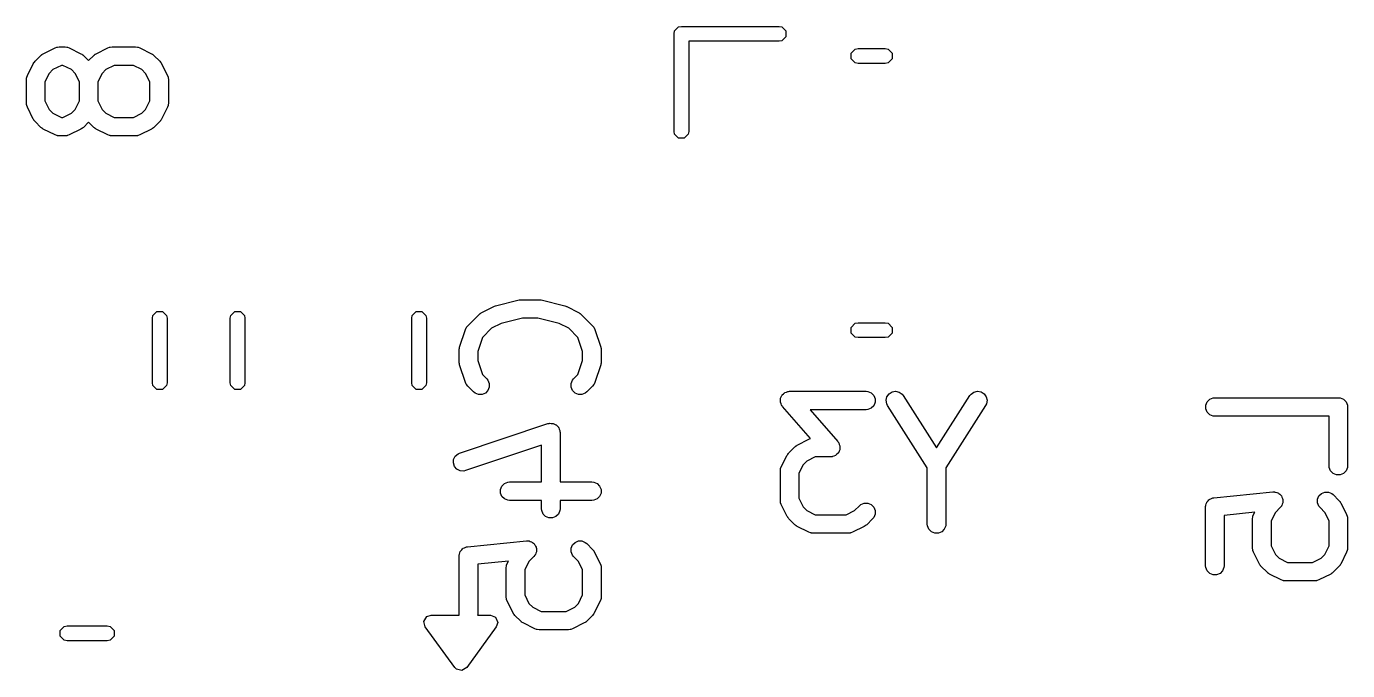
# Model space of a CAD drawing. Header units: inches. Extents: x -2.1 to 1.78, y 0.53 to 2.74.
# Drawn here: x -1.1485 to -0.7272, y 2.3017 to 2.5071 of the extents above; entities that cross this region are included whole.
import ezdxf

# ---------------------------------------------------------------- set-up
doc = ezdxf.new("R2010")
doc.units = ezdxf.units.IN
doc.header["$MEASUREMENT"] = 0
doc.layers.add('BLACK', color=250, linetype='CONTINUOUS')

msp = doc.modelspace()

# ---------------------------------------------------------------- linework, layer by layer
at = {"layer": 'BLACK', "linetype": 'CONTINUOUS'}
for p, q in [((-0.94179, 2.50563), (-0.94051, 2.50691)), ((-0.94051, 2.50691), (-0.93961, 2.50709)), ((-0.93961, 2.50709), (-0.9085, 2.50709)), ((-0.9085, 2.50709), (-0.9076, 2.50691)), ((-0.9076, 2.50691), (-0.90632, 2.50563)), ((-0.94197, 2.50472), (-0.94179, 2.50563)), ((-0.94197, 2.47362), (-0.94197, 2.50472)), ((-0.9085, 2.50236), (-0.93724, 2.50236)), ((-0.93724, 2.50236), (-0.93724, 2.47362)), ((-0.9076, 2.50254), (-0.9085, 2.50236)), ((-0.90632, 2.50382), (-0.9076, 2.50254)), ((-0.90632, 2.50563), (-0.90632, 2.50382)), ((-1.14363, 2.49802), (-1.14358, 2.49808)), ((-1.14358, 2.49808), (-1.14349, 2.49813)), ((-1.14349, 2.49813), (-1.14341, 2.4982)), ((-1.14341, 2.4982), (-1.14334, 2.49823)), ((-1.14334, 2.49823), (-1.14309, 2.49839)), ((-1.14309, 2.49839), (-1.13934, 2.50026)), ((-1.13934, 2.50026), (-1.1388, 2.50047)), ((-1.1388, 2.50047), (-1.13869, 2.50047)), ((-1.13869, 2.50047), (-1.1386, 2.50052)), ((-1.1386, 2.50052), (-1.13802, 2.50057)), ((-1.13802, 2.50057), (-1.13615, 2.50057)), ((-1.13615, 2.50057), (-1.13557, 2.50052)), ((-1.13557, 2.50052), (-1.13547, 2.50047)), ((-1.13547, 2.50047), (-1.13537, 2.50047)), ((-1.13537, 2.50047), (-1.13482, 2.50026)), ((-1.13482, 2.50026), (-1.13108, 2.49839)), ((-1.13108, 2.49839), (-1.13083, 2.49823)), ((-1.13083, 2.49823), (-1.13076, 2.4982)), ((-1.13076, 2.4982), (-1.13067, 2.49813)), ((-1.13067, 2.49813), (-1.13059, 2.49808)), ((-1.13059, 2.49808), (-1.13053, 2.49802)), ((-1.12676, 2.49802), (-1.12671, 2.49808)), ((-1.12671, 2.49808), (-1.12662, 2.49813)), ((-1.12662, 2.49813), (-1.12654, 2.4982)), ((-1.12654, 2.4982), (-1.12647, 2.49823)), ((-1.12647, 2.49823), (-1.12622, 2.49839)), ((-1.12622, 2.49839), (-1.12247, 2.50026)), ((-1.12247, 2.50026), (-1.12193, 2.50047)), ((-1.12193, 2.50047), (-1.12182, 2.50047)), ((-1.12182, 2.50047), (-1.12172, 2.50052)), ((-1.12172, 2.50052), (-1.12115, 2.50057)), ((-1.12115, 2.50057), (-1.11365, 2.50057)), ((-1.11365, 2.50057), (-1.11307, 2.50052)), ((-1.11307, 2.50052), (-1.11297, 2.50047)), ((-1.11297, 2.50047), (-1.11287, 2.50047)), ((-1.11287, 2.50047), (-1.11233, 2.50026)), ((-1.11233, 2.50026), (-1.10858, 2.49839)), ((-1.10858, 2.49839), (-1.10833, 2.49823)), ((-1.10833, 2.49823), (-1.10826, 2.4982)), ((-1.10826, 2.4982), (-1.10818, 2.49813)), ((-1.10818, 2.49813), (-1.10809, 2.49808)), ((-1.10809, 2.49808), (-1.10804, 2.49802)), ((-0.88549, 2.49854), (-0.88421, 2.49982)), ((-0.88549, 2.49673), (-0.88549, 2.49854)), ((-0.88421, 2.49982), (-0.88331, 2.5)), ((-0.88331, 2.5), (-0.87465, 2.5)), ((-0.87465, 2.5), (-0.87374, 2.49982)), ((-0.87374, 2.49982), (-0.87246, 2.49854)), ((-0.87246, 2.49854), (-0.87246, 2.49673)), ((-1.14816, 2.49144), (-1.14629, 2.49519)), ((-1.14629, 2.49519), (-1.14613, 2.49544)), ((-1.14613, 2.49544), (-1.1461, 2.49551)), ((-1.1461, 2.49551), (-1.14603, 2.49559)), ((-1.14603, 2.49559), (-1.14598, 2.49568)), ((-1.14598, 2.49568), (-1.14592, 2.49573)), ((-1.14592, 2.49573), (-1.14573, 2.49596)), ((-1.14573, 2.49596), (-1.14386, 2.49783)), ((-1.14386, 2.49783), (-1.14363, 2.49802)), ((-1.13732, 2.49467), (-1.14002, 2.49332)), ((-1.13684, 2.49467), (-1.13732, 2.49467)), ((-1.13414, 2.49332), (-1.13684, 2.49467)), ((-1.13053, 2.49802), (-1.13031, 2.49783)), ((-1.13031, 2.49783), (-1.12865, 2.49617)), ((-1.12865, 2.49617), (-1.12698, 2.49783)), ((-1.12698, 2.49783), (-1.12676, 2.49802)), ((-1.12045, 2.49467), (-1.12315, 2.49332)), ((-1.11434, 2.49467), (-1.12045, 2.49467)), ((-1.11165, 2.49332), (-1.11434, 2.49467)), ((-1.10804, 2.49802), (-1.10781, 2.49783)), ((-1.10781, 2.49783), (-1.10594, 2.49596)), ((-1.10594, 2.49596), (-1.10575, 2.49573)), ((-1.10575, 2.49573), (-1.10569, 2.49568)), ((-1.10569, 2.49568), (-1.10563, 2.49559)), ((-1.10563, 2.49559), (-1.10557, 2.49551)), ((-1.10557, 2.49551), (-1.10554, 2.49544)), ((-1.10554, 2.49544), (-1.10538, 2.49519)), ((-1.10538, 2.49519), (-1.10351, 2.49144)), ((-0.88421, 2.49546), (-0.88549, 2.49673)), ((-0.88331, 2.49528), (-0.88421, 2.49546)), ((-0.87465, 2.49528), (-0.88331, 2.49528)), ((-0.87374, 2.49546), (-0.87465, 2.49528)), ((-0.87246, 2.49673), (-0.87374, 2.49546)), ((-1.14847, 2.49012), (-1.14841, 2.4907)), ((-1.14847, 2.48262), (-1.14847, 2.49012)), ((-1.14841, 2.4907), (-1.14837, 2.49079)), ((-1.14837, 2.4909), (-1.14816, 2.49144)), ((-1.14837, 2.49079), (-1.14837, 2.4909)), ((-1.14122, 2.49212), (-1.14257, 2.48942)), ((-1.14002, 2.49332), (-1.14122, 2.49212)), ((-1.13295, 2.49212), (-1.13414, 2.49332)), ((-1.1316, 2.48942), (-1.13295, 2.49212)), ((-1.12434, 2.49212), (-1.12569, 2.48942)), ((-1.12315, 2.49332), (-1.12434, 2.49212)), ((-1.11045, 2.49212), (-1.11165, 2.49332)), ((-1.1091, 2.48942), (-1.11045, 2.49212)), ((-1.10351, 2.49144), (-1.1033, 2.4909)), ((-1.1033, 2.4909), (-1.10329, 2.49079)), ((-1.10329, 2.49079), (-1.10325, 2.4907)), ((-1.10325, 2.4907), (-1.1032, 2.49012)), ((-1.1032, 2.49012), (-1.1032, 2.48262)), ((-1.14257, 2.48942), (-1.14257, 2.48332)), ((-1.1316, 2.48332), (-1.1316, 2.48942)), ((-1.12569, 2.48942), (-1.12569, 2.48332)), ((-1.1091, 2.48332), (-1.1091, 2.48942)), ((-1.14841, 2.48204), (-1.14847, 2.48262)), ((-1.14837, 2.48195), (-1.14841, 2.48204)), ((-1.14837, 2.48184), (-1.14837, 2.48195)), ((-1.14816, 2.4813), (-1.14837, 2.48184)), ((-1.14629, 2.47755), (-1.14816, 2.4813)), ((-1.14257, 2.48332), (-1.14122, 2.48062)), ((-1.13295, 2.48062), (-1.1316, 2.48332)), ((-1.12569, 2.48332), (-1.12434, 2.48062)), ((-1.11045, 2.48062), (-1.1091, 2.48332)), ((-1.10351, 2.4813), (-1.10538, 2.47755)), ((-1.1033, 2.48184), (-1.10351, 2.4813)), ((-1.10329, 2.48195), (-1.1033, 2.48184)), ((-1.10325, 2.48204), (-1.10329, 2.48195)), ((-1.1032, 2.48262), (-1.10325, 2.48204)), ((-1.14613, 2.4773), (-1.14629, 2.47755)), ((-1.1461, 2.47723), (-1.14613, 2.4773)), ((-1.14603, 2.47715), (-1.1461, 2.47723)), ((-1.14598, 2.47706), (-1.14603, 2.47715)), ((-1.14592, 2.47701), (-1.14598, 2.47706)), ((-1.14573, 2.47678), (-1.14592, 2.47701)), ((-1.14122, 2.48062), (-1.14002, 2.47942)), ((-1.14002, 2.47942), (-1.13732, 2.47807)), ((-1.13732, 2.47807), (-1.13684, 2.47807)), ((-1.13684, 2.47807), (-1.13414, 2.47942)), ((-1.13414, 2.47942), (-1.13295, 2.48062)), ((-1.12434, 2.48062), (-1.12315, 2.47942)), ((-1.12315, 2.47942), (-1.12045, 2.47807)), ((-1.12045, 2.47807), (-1.11434, 2.47807)), ((-1.11434, 2.47807), (-1.11165, 2.47942)), ((-1.11165, 2.47942), (-1.11045, 2.48062)), ((-1.10575, 2.47701), (-1.10594, 2.47678)), ((-1.10569, 2.47706), (-1.10575, 2.47701)), ((-1.10563, 2.47715), (-1.10569, 2.47706)), ((-1.10557, 2.47723), (-1.10563, 2.47715)), ((-1.10554, 2.4773), (-1.10557, 2.47723)), ((-1.10538, 2.47755), (-1.10554, 2.4773)), ((-1.14386, 2.47491), (-1.14573, 2.47678)), ((-1.14363, 2.47472), (-1.14386, 2.47491)), ((-1.14358, 2.47466), (-1.14363, 2.47472)), ((-1.14349, 2.47461), (-1.14358, 2.47466)), ((-1.14341, 2.47454), (-1.14349, 2.47461)), ((-1.14334, 2.47451), (-1.14341, 2.47454)), ((-1.14309, 2.47436), (-1.14334, 2.47451)), ((-1.13934, 2.47248), (-1.14309, 2.47436)), ((-1.13108, 2.47436), (-1.13482, 2.47248)), ((-1.13083, 2.47451), (-1.13108, 2.47436)), ((-1.13076, 2.47454), (-1.13083, 2.47451)), ((-1.13067, 2.47461), (-1.13076, 2.47454)), ((-1.13059, 2.47466), (-1.13067, 2.47461)), ((-1.13053, 2.47472), (-1.13059, 2.47466)), ((-1.13031, 2.47491), (-1.13053, 2.47472)), ((-1.12865, 2.47657), (-1.13031, 2.47491)), ((-1.12698, 2.47491), (-1.12865, 2.47657)), ((-1.12676, 2.47472), (-1.12698, 2.47491)), ((-1.12671, 2.47466), (-1.12676, 2.47472)), ((-1.12662, 2.47461), (-1.12671, 2.47466)), ((-1.12654, 2.47454), (-1.12662, 2.47461)), ((-1.12647, 2.47451), (-1.12654, 2.47454)), ((-1.12622, 2.47436), (-1.12647, 2.47451)), ((-1.12247, 2.47248), (-1.12622, 2.47436)), ((-1.10858, 2.47436), (-1.11233, 2.47248)), ((-1.10833, 2.47451), (-1.10858, 2.47436)), ((-1.10826, 2.47454), (-1.10833, 2.47451)), ((-1.10818, 2.47461), (-1.10826, 2.47454)), ((-1.10809, 2.47466), (-1.10818, 2.47461)), ((-1.10804, 2.47472), (-1.10809, 2.47466)), ((-1.10781, 2.47491), (-1.10804, 2.47472)), ((-1.10594, 2.47678), (-1.10781, 2.47491)), ((-0.94179, 2.47272), (-0.94197, 2.47362)), ((-0.93724, 2.47362), (-0.93742, 2.47272)), ((-1.1388, 2.47227), (-1.13934, 2.47248)), ((-1.13869, 2.47227), (-1.1388, 2.47227)), ((-1.1386, 2.47223), (-1.13869, 2.47227)), ((-1.13802, 2.47217), (-1.1386, 2.47223)), ((-1.13615, 2.47217), (-1.13802, 2.47217)), ((-1.13557, 2.47223), (-1.13615, 2.47217)), ((-1.13547, 2.47227), (-1.13557, 2.47223)), ((-1.13537, 2.47227), (-1.13547, 2.47227)), ((-1.13482, 2.47248), (-1.13537, 2.47227)), ((-1.12193, 2.47227), (-1.12247, 2.47248)), ((-1.12182, 2.47227), (-1.12193, 2.47227)), ((-1.12172, 2.47223), (-1.12182, 2.47227)), ((-1.12115, 2.47217), (-1.12172, 2.47223)), ((-1.11365, 2.47217), (-1.12115, 2.47217)), ((-1.11307, 2.47223), (-1.11365, 2.47217)), ((-1.11297, 2.47227), (-1.11307, 2.47223)), ((-1.11287, 2.47227), (-1.11297, 2.47227)), ((-1.11233, 2.47248), (-1.11287, 2.47227)), ((-0.94051, 2.47144), (-0.94179, 2.47272)), ((-0.9387, 2.47144), (-0.94051, 2.47144)), ((-0.93742, 2.47272), (-0.9387, 2.47144)), ((-0.99887, 2.41799), (-0.99137, 2.41987)), ((-0.99137, 2.41987), (-0.99127, 2.41988)), ((-0.99127, 2.41988), (-0.99123, 2.4199)), ((-0.99123, 2.4199), (-0.99101, 2.41992)), ((-0.99101, 2.41992), (-0.9908, 2.41995)), ((-0.9908, 2.41995), (-0.99075, 2.41995)), ((-0.99075, 2.41995), (-0.99065, 2.41996)), ((-0.99065, 2.41996), (-0.98503, 2.41996)), ((-0.98503, 2.41996), (-0.98493, 2.41995)), ((-0.98493, 2.41995), (-0.98489, 2.41995)), ((-0.98489, 2.41995), (-0.98467, 2.41992)), ((-0.98467, 2.41992), (-0.98445, 2.4199)), ((-0.98445, 2.4199), (-0.98441, 2.41988)), ((-0.98441, 2.41988), (-0.98431, 2.41987)), ((-0.98431, 2.41987), (-0.97681, 2.41799)), ((-1.10831, 2.41403), (-1.10813, 2.41493)), ((-1.10831, 2.39345), (-1.10831, 2.41403)), ((-1.10813, 2.41493), (-1.10685, 2.41621)), ((-1.10685, 2.41621), (-1.10504, 2.41621)), ((-1.10504, 2.41621), (-1.10376, 2.41493)), ((-1.10376, 2.41493), (-1.10358, 2.41403)), ((-1.10358, 2.41403), (-1.10358, 2.39345)), ((-1.0835, 2.41403), (-1.08332, 2.41493)), ((-1.0835, 2.39345), (-1.0835, 2.41403)), ((-1.08332, 2.41493), (-1.08205, 2.41621)), ((-1.08205, 2.41621), (-1.08024, 2.41621)), ((-1.08024, 2.41621), (-1.07896, 2.41493)), ((-1.07896, 2.41493), (-1.07878, 2.41403)), ((-1.07878, 2.41403), (-1.07878, 2.39345)), ((-1.02563, 2.41403), (-1.02545, 2.41493)), ((-1.02563, 2.39345), (-1.02563, 2.41403)), ((-1.02545, 2.41493), (-1.02417, 2.41621)), ((-1.02417, 2.41621), (-1.02236, 2.41621)), ((-1.02236, 2.41621), (-1.02109, 2.41493)), ((-1.02109, 2.41493), (-1.02091, 2.41403)), ((-1.02091, 2.41403), (-1.02091, 2.39345)), ((-1.00774, 2.41159), (-1.00399, 2.41534)), ((-1.00399, 2.41534), (-1.00376, 2.41553)), ((-1.00376, 2.41553), (-1.00371, 2.41559)), ((-1.00371, 2.41559), (-1.00362, 2.41564)), ((-1.00362, 2.41564), (-1.00354, 2.41571)), ((-1.00354, 2.41571), (-1.00347, 2.41574)), ((-1.00347, 2.41574), (-1.00322, 2.4159)), ((-1.00322, 2.4159), (-0.99947, 2.41777)), ((-0.99947, 2.41777), (-0.99943, 2.41779)), ((-0.99943, 2.41779), (-0.99941, 2.4178)), ((-0.99941, 2.4178), (-0.99917, 2.41789)), ((-0.99917, 2.41789), (-0.99893, 2.41798)), ((-0.99893, 2.41798), (-0.99891, 2.41798)), ((-0.99891, 2.41798), (-0.99887, 2.41799)), ((-0.99029, 2.41405), (-0.99712, 2.41234)), ((-0.98539, 2.41405), (-0.99029, 2.41405)), ((-0.97856, 2.41234), (-0.98539, 2.41405)), ((-0.97681, 2.41799), (-0.97677, 2.41798)), ((-0.97677, 2.41798), (-0.97675, 2.41798)), ((-0.97675, 2.41798), (-0.97651, 2.41789)), ((-0.97651, 2.41789), (-0.97627, 2.4178)), ((-0.97627, 2.4178), (-0.97625, 2.41779)), ((-0.97625, 2.41779), (-0.97621, 2.41777)), ((-0.97621, 2.41777), (-0.97246, 2.4159)), ((-0.97246, 2.4159), (-0.97221, 2.41574)), ((-0.97221, 2.41574), (-0.97214, 2.41571)), ((-0.97214, 2.41571), (-0.97206, 2.41564)), ((-0.97206, 2.41564), (-0.97197, 2.41559)), ((-0.97197, 2.41559), (-0.97192, 2.41553)), ((-0.97192, 2.41553), (-0.97169, 2.41534)), ((-0.97169, 2.41534), (-0.96794, 2.41159)), ((-1.01033, 2.40481), (-1.00845, 2.41044)), ((-1.00845, 2.41044), (-1.00822, 2.41097)), ((-1.00822, 2.41097), (-1.00815, 2.41105)), ((-1.00815, 2.41105), (-1.00811, 2.41115)), ((-1.00811, 2.41115), (-1.00774, 2.41159)), ((-1.00015, 2.41083), (-1.00307, 2.40791)), ((-0.99712, 2.41234), (-1.00015, 2.41083)), ((-0.97553, 2.41083), (-0.97856, 2.41234)), ((-0.97261, 2.40791), (-0.97553, 2.41083)), ((-0.96794, 2.41159), (-0.96758, 2.41115)), ((-0.96758, 2.41115), (-0.96754, 2.41105)), ((-0.96754, 2.41105), (-0.96747, 2.41097)), ((-0.96747, 2.41097), (-0.96723, 2.41044)), ((-0.96723, 2.41044), (-0.96536, 2.40481)), ((-0.88549, 2.41114), (-0.88421, 2.41242)), ((-0.88549, 2.40933), (-0.88549, 2.41114)), ((-0.88421, 2.41242), (-0.88331, 2.4126)), ((-0.88331, 2.4126), (-0.87465, 2.4126)), ((-0.87465, 2.4126), (-0.87374, 2.41242)), ((-0.87374, 2.41242), (-0.87246, 2.41114)), ((-0.87246, 2.41114), (-0.87246, 2.40933)), ((-1.00307, 2.40791), (-1.00457, 2.4034)), ((-0.97111, 2.4034), (-0.97261, 2.40791)), ((-0.88421, 2.40805), (-0.88549, 2.40933)), ((-0.88331, 2.40787), (-0.88421, 2.40805)), ((-0.87465, 2.40787), (-0.88331, 2.40787)), ((-0.87374, 2.40805), (-0.87465, 2.40787)), ((-0.87246, 2.40933), (-0.87374, 2.40805)), ((-1.01048, 2.40388), (-1.01045, 2.40417)), ((-1.01048, 2.40013), (-1.01048, 2.40388)), ((-1.01046, 2.40425), (-1.01043, 2.40435)), ((-1.01045, 2.40417), (-1.01046, 2.40425)), ((-1.01043, 2.40435), (-1.01042, 2.40446)), ((-1.01042, 2.40446), (-1.01039, 2.40453)), ((-1.01039, 2.40453), (-1.01033, 2.40481)), ((-1.00457, 2.4034), (-1.00457, 2.40061)), ((-0.97111, 2.40061), (-0.97111, 2.4034)), ((-0.96536, 2.40481), (-0.96529, 2.40453)), ((-0.96529, 2.40453), (-0.96526, 2.40446)), ((-0.96526, 2.40446), (-0.96525, 2.40435)), ((-0.96525, 2.40435), (-0.96523, 2.40425)), ((-0.96523, 2.40425), (-0.96523, 2.40417)), ((-0.96523, 2.40417), (-0.9652, 2.40388)), ((-0.9652, 2.40388), (-0.9652, 2.40013)), ((-1.01045, 2.39984), (-1.01048, 2.40013)), ((-1.01046, 2.39976), (-1.01045, 2.39984)), ((-1.01043, 2.39966), (-1.01046, 2.39976)), ((-1.01042, 2.39956), (-1.01043, 2.39966)), ((-1.01039, 2.39948), (-1.01042, 2.39956)), ((-1.01033, 2.3992), (-1.01039, 2.39948)), ((-1.00845, 2.39357), (-1.01033, 2.3992)), ((-1.00457, 2.40061), (-1.00307, 2.3961)), ((-0.97261, 2.3961), (-0.97111, 2.40061)), ((-0.96536, 2.3992), (-0.96723, 2.39357)), ((-0.96529, 2.39948), (-0.96536, 2.3992)), ((-0.96526, 2.39956), (-0.96529, 2.39948)), ((-0.96525, 2.39966), (-0.96526, 2.39956)), ((-0.96523, 2.39976), (-0.96525, 2.39966)), ((-0.9652, 2.40013), (-0.96523, 2.39984)), ((-0.96523, 2.39984), (-0.96523, 2.39976)), ((-1.10813, 2.39255), (-1.10831, 2.39345)), ((-1.10358, 2.39345), (-1.10376, 2.39255)), ((-1.08332, 2.39255), (-1.0835, 2.39345)), ((-1.07878, 2.39345), (-1.07896, 2.39255)), ((-1.02545, 2.39255), (-1.02563, 2.39345)), ((-1.02091, 2.39345), (-1.02109, 2.39255)), ((-1.00822, 2.39304), (-1.00845, 2.39357)), ((-1.00815, 2.39296), (-1.00822, 2.39304)), ((-1.00811, 2.39287), (-1.00815, 2.39296)), ((-1.00774, 2.39242), (-1.00811, 2.39287)), ((-1.00307, 2.3961), (-1.00169, 2.39472)), ((-1.00169, 2.39472), (-1.00132, 2.39427)), ((-1.00132, 2.39427), (-1.00088, 2.39321)), ((-1.00088, 2.39321), (-1.00088, 2.39206)), ((-0.9748, 2.39321), (-0.97436, 2.39427)), ((-0.9748, 2.39206), (-0.9748, 2.39321)), ((-0.97436, 2.39427), (-0.97399, 2.39472)), ((-0.97399, 2.39472), (-0.97261, 2.3961)), ((-0.96758, 2.39287), (-0.96794, 2.39242)), ((-0.96754, 2.39296), (-0.96758, 2.39287)), ((-0.96747, 2.39304), (-0.96754, 2.39296)), ((-0.96723, 2.39357), (-0.96747, 2.39304)), ((-1.10685, 2.39127), (-1.10813, 2.39255)), ((-1.10504, 2.39127), (-1.10685, 2.39127)), ((-1.10376, 2.39255), (-1.10504, 2.39127)), ((-1.08205, 2.39127), (-1.08332, 2.39255)), ((-1.08024, 2.39127), (-1.08205, 2.39127)), ((-1.07896, 2.39255), (-1.08024, 2.39127)), ((-1.02417, 2.39127), (-1.02545, 2.39255)), ((-1.02236, 2.39127), (-1.02417, 2.39127)), ((-1.02109, 2.39255), (-1.02236, 2.39127)), ((-1.00587, 2.39054), (-1.00774, 2.39242)), ((-1.00542, 2.39018), (-1.00587, 2.39054)), ((-1.00435, 2.38974), (-1.00542, 2.39018)), ((-1.0032, 2.38974), (-1.00435, 2.38974)), ((-1.00214, 2.39018), (-1.0032, 2.38974)), ((-1.00132, 2.39099), (-1.00214, 2.39018)), ((-1.00088, 2.39206), (-1.00132, 2.39099)), ((-0.97436, 2.39099), (-0.9748, 2.39206)), ((-0.97355, 2.39018), (-0.97436, 2.39099)), ((-0.97248, 2.38974), (-0.97355, 2.39018)), ((-0.97133, 2.38974), (-0.97248, 2.38974)), ((-0.97027, 2.39018), (-0.97133, 2.38974)), ((-0.96982, 2.39054), (-0.97027, 2.39018)), ((-0.96794, 2.39242), (-0.96982, 2.39054)), ((-0.90799, 2.38847), (-0.90798, 2.38857)), ((-0.90798, 2.38857), (-0.90777, 2.389)), ((-0.90777, 2.389), (-0.90758, 2.38944)), ((-0.90758, 2.38944), (-0.90751, 2.38951)), ((-0.90751, 2.38951), (-0.90747, 2.3896)), ((-0.90747, 2.3896), (-0.90711, 2.38992)), ((-0.90711, 2.38992), (-0.90677, 2.39026)), ((-0.90677, 2.39026), (-0.90668, 2.3903)), ((-0.90668, 2.3903), (-0.9066, 2.39036)), ((-0.9066, 2.39036), (-0.90615, 2.39051)), ((-0.90615, 2.39051), (-0.90571, 2.3907)), ((-0.90571, 2.3907), (-0.90556, 2.39071)), ((-0.90556, 2.39071), (-0.90551, 2.39073)), ((-0.90551, 2.39073), (-0.90543, 2.39073)), ((-0.90543, 2.39073), (-0.90513, 2.39076)), ((-0.90513, 2.39076), (-0.88076, 2.39076)), ((-0.88076, 2.39076), (-0.88018, 2.3907)), ((-0.88018, 2.3907), (-0.87912, 2.39026)), ((-0.87912, 2.39026), (-0.8783, 2.38944)), ((-0.8783, 2.38944), (-0.87786, 2.38838)), ((-0.87434, 2.38787), (-0.87409, 2.38899)), ((-0.87409, 2.38899), (-0.87342, 2.38994)), ((-0.87342, 2.38994), (-0.87245, 2.39055)), ((-0.87245, 2.39055), (-0.87132, 2.39075)), ((-0.87132, 2.39075), (-0.87019, 2.3905)), ((-0.87019, 2.3905), (-0.86925, 2.38984)), ((-0.86925, 2.38984), (-0.86889, 2.38939)), ((-0.86889, 2.38939), (-0.85826, 2.37268)), ((-0.85826, 2.37268), (-0.84763, 2.38939)), ((-0.84763, 2.38939), (-0.84727, 2.38984)), ((-0.84727, 2.38984), (-0.84633, 2.3905)), ((-0.84633, 2.3905), (-0.8452, 2.39075)), ((-0.8452, 2.39075), (-0.84407, 2.39055)), ((-0.84407, 2.39055), (-0.8431, 2.38994)), ((-0.8431, 2.38994), (-0.84243, 2.38899)), ((-0.84243, 2.38899), (-0.84218, 2.38787)), ((-0.77118, 2.3882), (-0.77011, 2.38864)), ((-0.77011, 2.38864), (-0.76953, 2.3887)), ((-0.76953, 2.3887), (-0.73016, 2.3887)), ((-0.73016, 2.3887), (-0.72959, 2.38864)), ((-0.72959, 2.38864), (-0.72852, 2.3882)), ((-0.90806, 2.38742), (-0.90803, 2.3879)), ((-0.90803, 2.38733), (-0.90806, 2.38742)), ((-0.90803, 2.38838), (-0.90799, 2.38847)), ((-0.90803, 2.3879), (-0.90803, 2.38838)), ((-0.90803, 2.38723), (-0.90803, 2.38733)), ((-0.90784, 2.38678), (-0.90803, 2.38723)), ((-0.90769, 2.38633), (-0.90784, 2.38678)), ((-0.90761, 2.38621), (-0.90769, 2.38633)), ((-0.90758, 2.38616), (-0.90761, 2.38621)), ((-0.90753, 2.38611), (-0.90758, 2.38616)), ((-0.90735, 2.38586), (-0.90753, 2.38611)), ((-0.89842, 2.37565), (-0.90735, 2.38586)), ((-0.88076, 2.38485), (-0.89862, 2.38485)), ((-0.89862, 2.38485), (-0.88978, 2.37475)), ((-0.88018, 2.38491), (-0.88076, 2.38485)), ((-0.87912, 2.38535), (-0.88018, 2.38491)), ((-0.8783, 2.38616), (-0.87912, 2.38535)), ((-0.87786, 2.38723), (-0.8783, 2.38616)), ((-0.87786, 2.38838), (-0.87786, 2.38723)), ((-0.87414, 2.38673), (-0.87434, 2.38787)), ((-0.87387, 2.38622), (-0.87414, 2.38673)), ((-0.86121, 2.36632), (-0.87387, 2.38622)), ((-0.84265, 2.38622), (-0.85531, 2.36632)), ((-0.84238, 2.38673), (-0.84265, 2.38622)), ((-0.84218, 2.38787), (-0.84238, 2.38673)), ((-0.77243, 2.38632), (-0.77199, 2.38738)), ((-0.77243, 2.38517), (-0.77243, 2.38632)), ((-0.77199, 2.3841), (-0.77243, 2.38517)), ((-0.77199, 2.38738), (-0.77118, 2.3882)), ((-0.72852, 2.3882), (-0.72771, 2.38738)), ((-0.72771, 2.38738), (-0.72727, 2.38632)), ((-0.72727, 2.38632), (-0.72721, 2.38574)), ((-0.72721, 2.38574), (-0.72721, 2.36699)), ((-1.01034, 2.37106), (-0.98221, 2.38044)), ((-0.98221, 2.38044), (-0.98193, 2.3805)), ((-0.98193, 2.3805), (-0.98186, 2.38053)), ((-0.98186, 2.38053), (-0.9818, 2.38053)), ((-0.9818, 2.38053), (-0.98165, 2.38056)), ((-0.98165, 2.38056), (-0.98118, 2.38053)), ((-0.98118, 2.38053), (-0.9807, 2.38053)), ((-0.9807, 2.38053), (-0.98061, 2.38049)), ((-0.98061, 2.38049), (-0.9805, 2.38048)), ((-0.9805, 2.38048), (-0.98008, 2.38027)), ((-0.98008, 2.38027), (-0.97964, 2.38009)), ((-0.77118, 2.38329), (-0.77199, 2.3841)), ((-0.77011, 2.38285), (-0.77118, 2.38329)), ((-0.76953, 2.38279), (-0.77011, 2.38285)), ((-0.73312, 2.38279), (-0.76953, 2.38279)), ((-0.73312, 2.36699), (-0.73312, 2.38279)), ((-0.97964, 2.38009), (-0.97956, 2.38001)), ((-0.97956, 2.38001), (-0.97947, 2.37997)), ((-0.97947, 2.37997), (-0.97916, 2.37961)), ((-0.97916, 2.37961), (-0.97882, 2.37927)), ((-0.97882, 2.37927), (-0.97878, 2.37918)), ((-0.97878, 2.37918), (-0.97871, 2.3791)), ((-0.97871, 2.3791), (-0.97857, 2.37865)), ((-0.97857, 2.37865), (-0.97838, 2.37821)), ((-0.97838, 2.37821), (-0.97837, 2.37806)), ((-0.97837, 2.37806), (-0.97835, 2.378)), ((-0.97835, 2.378), (-0.97836, 2.37793)), ((-0.97836, 2.37793), (-0.97833, 2.37763)), ((-0.97833, 2.37763), (-0.97833, 2.36184)), ((-0.98423, 2.37354), (-1.00847, 2.36546)), ((-0.98423, 2.36184), (-0.98423, 2.37354)), ((-0.90534, 2.37114), (-0.90347, 2.37302)), ((-0.90347, 2.37302), (-0.90324, 2.3732)), ((-0.90324, 2.3732), (-0.90319, 2.37326)), ((-0.90319, 2.37326), (-0.9031, 2.37332)), ((-0.9031, 2.37332), (-0.90302, 2.37338)), ((-0.90302, 2.37338), (-0.90295, 2.37341)), ((-0.90295, 2.37341), (-0.9027, 2.37357)), ((-0.9027, 2.37357), (-0.89895, 2.37545)), ((-0.89895, 2.37545), (-0.89842, 2.37565)), ((-0.88978, 2.37475), (-0.88961, 2.3745)), ((-0.88961, 2.3745), (-0.88955, 2.37444)), ((-0.88955, 2.37444), (-0.88953, 2.37439)), ((-0.88953, 2.37439), (-0.88945, 2.37428)), ((-0.88945, 2.37428), (-0.88929, 2.37382)), ((-0.88915, 2.37204), (-0.88937, 2.37161)), ((-0.88929, 2.37382), (-0.88911, 2.37338)), ((-0.88911, 2.37223), (-0.88915, 2.37214)), ((-0.88915, 2.37214), (-0.88915, 2.37204)), ((-0.88911, 2.37338), (-0.88911, 2.37328)), ((-0.88911, 2.37328), (-0.88908, 2.37319)), ((-0.88908, 2.37319), (-0.88911, 2.37271)), ((-0.88911, 2.37271), (-0.88911, 2.37223)), ((-1.01233, 2.36789), (-1.01225, 2.36904)), ((-1.01197, 2.3668), (-1.01233, 2.36789)), ((-1.01225, 2.36904), (-1.01173, 2.37007)), ((-1.01173, 2.37007), (-1.01086, 2.37083)), ((-1.01086, 2.37083), (-1.01034, 2.37106)), ((-0.90777, 2.36663), (-0.9059, 2.37038)), ((-0.9059, 2.37038), (-0.90574, 2.37062)), ((-0.90574, 2.37062), (-0.90571, 2.3707)), ((-0.90571, 2.3707), (-0.90564, 2.37078)), ((-0.90564, 2.37078), (-0.90559, 2.37087)), ((-0.90559, 2.37087), (-0.90553, 2.37092)), ((-0.90553, 2.37092), (-0.90534, 2.37114)), ((-0.89963, 2.3685), (-0.90083, 2.36731)), ((-0.89693, 2.36985), (-0.89963, 2.3685)), ((-0.89201, 2.36985), (-0.89693, 2.36985)), ((-0.8917, 2.36988), (-0.89201, 2.36985)), ((-0.89162, 2.36988), (-0.8917, 2.36988)), ((-0.89157, 2.36989), (-0.89162, 2.36988)), ((-0.89143, 2.36991), (-0.89157, 2.36989)), ((-0.89099, 2.37009), (-0.89143, 2.36991)), ((-0.89053, 2.37025), (-0.89099, 2.37009)), ((-0.89046, 2.37031), (-0.89053, 2.37025)), ((-0.89037, 2.37035), (-0.89046, 2.37031)), ((-0.89003, 2.37069), (-0.89037, 2.37035)), ((-0.88967, 2.371), (-0.89003, 2.37069)), ((-0.88962, 2.37109), (-0.88967, 2.371)), ((-0.88955, 2.37116), (-0.88962, 2.37109)), ((-0.88937, 2.37161), (-0.88955, 2.37116)), ((-1.01121, 2.36593), (-1.01197, 2.3668)), ((-1.01018, 2.36541), (-1.01121, 2.36593)), ((-1.00903, 2.36533), (-1.01018, 2.36541)), ((-1.00847, 2.36546), (-1.00903, 2.36533)), ((-0.90808, 2.36531), (-0.90803, 2.36588)), ((-0.90808, 2.35593), (-0.90808, 2.36531)), ((-0.90803, 2.36588), (-0.90798, 2.36598)), ((-0.90798, 2.36609), (-0.90777, 2.36663)), ((-0.90798, 2.36598), (-0.90798, 2.36609)), ((-0.90083, 2.36731), (-0.90218, 2.36461)), ((-0.90218, 2.36461), (-0.90218, 2.35663)), ((-0.86121, 2.34843), (-0.86121, 2.36632)), ((-0.85531, 2.36632), (-0.85531, 2.34843)), ((-0.73306, 2.36642), (-0.73312, 2.36699)), ((-0.73262, 2.36535), (-0.73306, 2.36642)), ((-0.73181, 2.36454), (-0.73262, 2.36535)), ((-0.73074, 2.3641), (-0.73181, 2.36454)), ((-0.72959, 2.3641), (-0.73074, 2.3641)), ((-0.72852, 2.36454), (-0.72959, 2.3641)), ((-0.72771, 2.36535), (-0.72852, 2.36454)), ((-0.72727, 2.36642), (-0.72771, 2.36535)), ((-0.72721, 2.36699), (-0.72727, 2.36642)), ((-0.9973, 2.35946), (-0.99686, 2.36053)), ((-0.9973, 2.35831), (-0.9973, 2.35946)), ((-0.99686, 2.36053), (-0.99604, 2.36134)), ((-0.99604, 2.36134), (-0.99498, 2.36178)), ((-0.99498, 2.36178), (-0.9944, 2.36184)), ((-0.9944, 2.36184), (-0.98423, 2.36184)), ((-0.97833, 2.36184), (-0.96816, 2.36184)), ((-0.96816, 2.36184), (-0.96758, 2.36178)), ((-0.96758, 2.36178), (-0.96652, 2.36134)), ((-0.96652, 2.36134), (-0.9657, 2.36053)), ((-0.9657, 2.36053), (-0.96526, 2.35946)), ((-0.96526, 2.35946), (-0.96526, 2.35831)), ((-0.99686, 2.35725), (-0.9973, 2.35831)), ((-0.99604, 2.35643), (-0.99686, 2.35725)), ((-0.99498, 2.35599), (-0.99604, 2.35643)), ((-0.9944, 2.35593), (-0.99498, 2.35599)), ((-0.98423, 2.35593), (-0.9944, 2.35593)), ((-0.98423, 2.35326), (-0.98423, 2.35593)), ((-0.96816, 2.35593), (-0.97833, 2.35593)), ((-0.97833, 2.35593), (-0.97833, 2.35326)), ((-0.96758, 2.35599), (-0.96816, 2.35593)), ((-0.96652, 2.35643), (-0.96758, 2.35599)), ((-0.9657, 2.35725), (-0.96652, 2.35643)), ((-0.96526, 2.35831), (-0.9657, 2.35725)), ((-0.90803, 2.35536), (-0.90808, 2.35593)), ((-0.90798, 2.35526), (-0.90803, 2.35536)), ((-0.90798, 2.35515), (-0.90798, 2.35526)), ((-0.90777, 2.35461), (-0.90798, 2.35515)), ((-0.90218, 2.35663), (-0.90083, 2.35393)), ((-0.8824, 2.35464), (-0.88133, 2.35508)), ((-0.88133, 2.35508), (-0.88018, 2.35508)), ((-0.88018, 2.35508), (-0.87912, 2.35464)), ((-0.77243, 2.35445), (-0.77227, 2.35485)), ((-0.77227, 2.35485), (-0.77214, 2.35526)), ((-0.77214, 2.35526), (-0.77205, 2.35537)), ((-0.77205, 2.35537), (-0.77199, 2.35551)), ((-0.77199, 2.35551), (-0.77168, 2.35582)), ((-0.77168, 2.35582), (-0.77141, 2.35615)), ((-0.77141, 2.35615), (-0.77128, 2.35622)), ((-0.77128, 2.35622), (-0.77118, 2.35633)), ((-0.77118, 2.35633), (-0.77078, 2.35649)), ((-0.77078, 2.35649), (-0.7704, 2.3567)), ((-0.7704, 2.3567), (-0.77018, 2.35674)), ((-0.77018, 2.35674), (-0.77011, 2.35677)), ((-0.77011, 2.35677), (-0.77004, 2.35677)), ((-0.77004, 2.35677), (-0.76983, 2.35681)), ((-0.76983, 2.35681), (-0.75108, 2.35868)), ((-0.75108, 2.35868), (-0.7505, 2.35869)), ((-0.7505, 2.35869), (-0.75036, 2.35864)), ((-0.75036, 2.35864), (-0.75021, 2.35864)), ((-0.75021, 2.35864), (-0.74981, 2.35848)), ((-0.74981, 2.35848), (-0.7494, 2.35835)), ((-0.7494, 2.35835), (-0.74928, 2.35826)), ((-0.74928, 2.35826), (-0.74915, 2.3582)), ((-0.74915, 2.3582), (-0.74884, 2.3579)), ((-0.74884, 2.3579), (-0.74851, 2.35762)), ((-0.74851, 2.35762), (-0.74844, 2.35749)), ((-0.74844, 2.35749), (-0.74833, 2.35739)), ((-0.74833, 2.35739), (-0.74817, 2.35699)), ((-0.74817, 2.35699), (-0.74796, 2.35661)), ((-0.74789, 2.35517), (-0.74806, 2.35477)), ((-0.74796, 2.35661), (-0.74795, 2.35646)), ((-0.74795, 2.35646), (-0.74789, 2.35632)), ((-0.74789, 2.35632), (-0.74789, 2.35589)), ((-0.74789, 2.35589), (-0.74785, 2.35546)), ((-0.74785, 2.35546), (-0.74789, 2.35532)), ((-0.74789, 2.35532), (-0.74789, 2.35517)), ((-0.73681, 2.35632), (-0.73637, 2.35739)), ((-0.73681, 2.35517), (-0.73681, 2.35632)), ((-0.73637, 2.35411), (-0.73681, 2.35517)), ((-0.73637, 2.35739), (-0.73555, 2.3582)), ((-0.73555, 2.3582), (-0.73449, 2.35864)), ((-0.73449, 2.35864), (-0.73334, 2.35864)), ((-0.73334, 2.35864), (-0.73227, 2.3582)), ((-0.73227, 2.3582), (-0.73183, 2.35783)), ((-0.73183, 2.35783), (-0.72995, 2.35596)), ((-0.72995, 2.35596), (-0.72977, 2.35573)), ((-0.72977, 2.35573), (-0.72971, 2.35568)), ((-0.72971, 2.35568), (-0.72965, 2.35559)), ((-0.72965, 2.35559), (-0.72958, 2.35551)), ((-0.72958, 2.35551), (-0.72955, 2.35544)), ((-0.72955, 2.35544), (-0.7294, 2.35519)), ((-0.7294, 2.35519), (-0.72752, 2.35144)), ((-0.98418, 2.35269), (-0.98423, 2.35326)), ((-0.98374, 2.35162), (-0.98418, 2.35269)), ((-0.98292, 2.35081), (-0.98374, 2.35162)), ((-0.98186, 2.35037), (-0.98292, 2.35081)), ((-0.97964, 2.35081), (-0.9807, 2.35037)), ((-0.97882, 2.35162), (-0.97964, 2.35081)), ((-0.97838, 2.35269), (-0.97882, 2.35162)), ((-0.97833, 2.35326), (-0.97838, 2.35269)), ((-0.9059, 2.35086), (-0.90777, 2.35461)), ((-0.90574, 2.35061), (-0.9059, 2.35086)), ((-0.90083, 2.35393), (-0.89963, 2.35273)), ((-0.89963, 2.35273), (-0.89693, 2.35139)), ((-0.89693, 2.35139), (-0.88708, 2.35139)), ((-0.88708, 2.35139), (-0.88438, 2.35273)), ((-0.88438, 2.35273), (-0.88285, 2.35427)), ((-0.88285, 2.35427), (-0.8824, 2.35464)), ((-0.87912, 2.35464), (-0.8783, 2.35382)), ((-0.8783, 2.35382), (-0.87786, 2.35276)), ((-0.87786, 2.35161), (-0.8783, 2.35054)), ((-0.87786, 2.35276), (-0.87786, 2.35161)), ((-0.77249, 2.35387), (-0.77247, 2.35408)), ((-0.77249, 2.33512), (-0.77249, 2.35387)), ((-0.77247, 2.35416), (-0.77245, 2.35423)), ((-0.77247, 2.35408), (-0.77247, 2.35416)), ((-0.77245, 2.35423), (-0.77243, 2.35445)), ((-0.75681, 2.35218), (-0.76658, 2.3512)), ((-0.76658, 2.3512), (-0.76658, 2.33512)), ((-0.75749, 2.35012), (-0.75743, 2.3507)), ((-0.75743, 2.3507), (-0.75739, 2.3508)), ((-0.75739, 2.3508), (-0.75738, 2.3509)), ((-0.75738, 2.3509), (-0.75718, 2.35144)), ((-0.75718, 2.35144), (-0.75681, 2.35218)), ((-0.75024, 2.35212), (-0.75158, 2.34942)), ((-0.7487, 2.35366), (-0.75024, 2.35212)), ((-0.74833, 2.35411), (-0.7487, 2.35366)), ((-0.74828, 2.35424), (-0.74833, 2.35411)), ((-0.74818, 2.35436), (-0.74828, 2.35424)), ((-0.74806, 2.35477), (-0.74818, 2.35436)), ((-0.736, 2.35366), (-0.73637, 2.35411)), ((-0.73447, 2.35212), (-0.736, 2.35366)), ((-0.73312, 2.34942), (-0.73447, 2.35212)), ((-0.72752, 2.35144), (-0.72732, 2.3509)), ((-0.72732, 2.3509), (-0.72731, 2.3508)), ((-0.72731, 2.3508), (-0.72727, 2.3507)), ((-0.72727, 2.3507), (-0.72721, 2.35012)), ((-0.9807, 2.35037), (-0.98186, 2.35037)), ((-0.90571, 2.35054), (-0.90574, 2.35061)), ((-0.90564, 2.35046), (-0.90571, 2.35054)), ((-0.90559, 2.35037), (-0.90564, 2.35046)), ((-0.90553, 2.35032), (-0.90559, 2.35037)), ((-0.90534, 2.35009), (-0.90553, 2.35032)), ((-0.90347, 2.34822), (-0.90534, 2.35009)), ((-0.90324, 2.34803), (-0.90347, 2.34822)), ((-0.90319, 2.34797), (-0.90324, 2.34803)), ((-0.9031, 2.34792), (-0.90319, 2.34797)), ((-0.90302, 2.34785), (-0.9031, 2.34792)), ((-0.90295, 2.34782), (-0.90302, 2.34785)), ((-0.9027, 2.34767), (-0.90295, 2.34782)), ((-0.89895, 2.34579), (-0.9027, 2.34767)), ((-0.88131, 2.34767), (-0.88506, 2.34579)), ((-0.88106, 2.34782), (-0.88131, 2.34767)), ((-0.88099, 2.34785), (-0.88106, 2.34782)), ((-0.88091, 2.34792), (-0.88099, 2.34785)), ((-0.88082, 2.34797), (-0.88091, 2.34792)), ((-0.88077, 2.34803), (-0.88082, 2.34797)), ((-0.88054, 2.34822), (-0.88077, 2.34803)), ((-0.87867, 2.35009), (-0.88054, 2.34822)), ((-0.8783, 2.35054), (-0.87867, 2.35009)), ((-0.86116, 2.34786), (-0.86121, 2.34843)), ((-0.86072, 2.34679), (-0.86116, 2.34786)), ((-0.8599, 2.34598), (-0.86072, 2.34679)), ((-0.85581, 2.34679), (-0.85662, 2.34598)), ((-0.85536, 2.34786), (-0.85581, 2.34679)), ((-0.85531, 2.34843), (-0.85536, 2.34786)), ((-0.75749, 2.34075), (-0.75749, 2.35012)), ((-0.75158, 2.34942), (-0.75158, 2.34145)), ((-0.73312, 2.34145), (-0.73312, 2.34942)), ((-0.72721, 2.35012), (-0.72721, 2.34075)), ((-1.00782, 2.3412), (-0.98907, 2.34308)), ((-0.98907, 2.34308), (-0.98849, 2.34308)), ((-0.98849, 2.34308), (-0.98835, 2.34303)), ((-0.98835, 2.34303), (-0.9882, 2.34303)), ((-0.9882, 2.34303), (-0.9878, 2.34287)), ((-0.9878, 2.34287), (-0.98739, 2.34274)), ((-0.98739, 2.34274), (-0.98728, 2.34265)), ((-0.98728, 2.34265), (-0.98714, 2.34259)), ((-0.98714, 2.34259), (-0.98683, 2.34229)), ((-0.98683, 2.34229), (-0.9865, 2.34202)), ((-0.97436, 2.34178), (-0.97355, 2.34259)), ((-0.97355, 2.34259), (-0.97248, 2.34303)), ((-0.97248, 2.34303), (-0.97133, 2.34303)), ((-0.97133, 2.34303), (-0.97027, 2.34259)), ((-0.97027, 2.34259), (-0.96982, 2.34223)), ((-0.96982, 2.34223), (-0.96794, 2.34035)), ((-0.89841, 2.34558), (-0.89895, 2.34579)), ((-0.8983, 2.34558), (-0.89841, 2.34558)), ((-0.89821, 2.34554), (-0.8983, 2.34558)), ((-0.89763, 2.34548), (-0.89821, 2.34554)), ((-0.88638, 2.34548), (-0.89763, 2.34548)), ((-0.88581, 2.34554), (-0.88638, 2.34548)), ((-0.88571, 2.34558), (-0.88581, 2.34554)), ((-0.8856, 2.34558), (-0.88571, 2.34558)), ((-0.88506, 2.34579), (-0.8856, 2.34558)), ((-0.85884, 2.34554), (-0.8599, 2.34598)), ((-0.85768, 2.34554), (-0.85884, 2.34554)), ((-0.85662, 2.34598), (-0.85768, 2.34554)), ((-1.01048, 2.33826), (-1.01046, 2.33848)), ((-1.01048, 2.31952), (-1.01048, 2.33826)), ((-1.01047, 2.33855), (-1.01044, 2.33862)), ((-1.01046, 2.33848), (-1.01047, 2.33855)), ((-1.01044, 2.33862), (-1.01042, 2.33884)), ((-1.01042, 2.33884), (-1.01026, 2.33924)), ((-1.01026, 2.33924), (-1.01013, 2.33965)), ((-1.01013, 2.33965), (-1.01004, 2.33977)), ((-1.01004, 2.33977), (-1.00998, 2.3399)), ((-1.00998, 2.3399), (-1.00968, 2.34021)), ((-1.00968, 2.34021), (-1.0094, 2.34054)), ((-1.0094, 2.34054), (-1.00927, 2.34061)), ((-1.00927, 2.34061), (-1.00917, 2.34072)), ((-1.00917, 2.34072), (-1.00877, 2.34088)), ((-1.00877, 2.34088), (-1.00839, 2.34109)), ((-1.00839, 2.34109), (-1.00817, 2.34113)), ((-1.00817, 2.34113), (-1.0081, 2.34116)), ((-1.0081, 2.34116), (-1.00803, 2.34116)), ((-1.00803, 2.34116), (-1.00782, 2.3412)), ((-0.98669, 2.33805), (-0.98823, 2.33651)), ((-0.98632, 2.3385), (-0.98669, 2.33805)), ((-0.9865, 2.34202), (-0.98643, 2.34188)), ((-0.98643, 2.34188), (-0.98632, 2.34178)), ((-0.98632, 2.34178), (-0.98616, 2.34138)), ((-0.98627, 2.33864), (-0.98632, 2.3385)), ((-0.98617, 2.33875), (-0.98627, 2.33864)), ((-0.98605, 2.33916), (-0.98617, 2.33875)), ((-0.98616, 2.34138), (-0.98595, 2.341)), ((-0.98588, 2.33956), (-0.98605, 2.33916)), ((-0.98595, 2.341), (-0.98594, 2.34085)), ((-0.98594, 2.34085), (-0.98588, 2.34071)), ((-0.98588, 2.34071), (-0.98588, 2.34028)), ((-0.98588, 2.34028), (-0.98584, 2.33985)), ((-0.98584, 2.33985), (-0.98588, 2.33971)), ((-0.98588, 2.33971), (-0.98588, 2.33956)), ((-0.9748, 2.34071), (-0.97436, 2.34178)), ((-0.9748, 2.33956), (-0.9748, 2.34071)), ((-0.97436, 2.3385), (-0.9748, 2.33956)), ((-0.97399, 2.33805), (-0.97436, 2.3385)), ((-0.97246, 2.33651), (-0.97399, 2.33805)), ((-0.96794, 2.34035), (-0.96776, 2.34013)), ((-0.96776, 2.34013), (-0.9677, 2.34007)), ((-0.9677, 2.34007), (-0.96764, 2.33999)), ((-0.96764, 2.33999), (-0.96758, 2.3399)), ((-0.96758, 2.3399), (-0.96755, 2.33983)), ((-0.96755, 2.33983), (-0.96739, 2.33958)), ((-0.96739, 2.33958), (-0.96552, 2.33583)), ((-0.75743, 2.34017), (-0.75749, 2.34075)), ((-0.75739, 2.34007), (-0.75743, 2.34017)), ((-0.75738, 2.33997), (-0.75739, 2.34007)), ((-0.75718, 2.33943), (-0.75738, 2.33997)), ((-0.7553, 2.33568), (-0.75718, 2.33943)), ((-0.75158, 2.34145), (-0.75024, 2.33875)), ((-0.75024, 2.33875), (-0.74904, 2.33755)), ((-0.73566, 2.33755), (-0.73447, 2.33875)), ((-0.73447, 2.33875), (-0.73312, 2.34145)), ((-0.72752, 2.33943), (-0.7294, 2.33568)), ((-0.72732, 2.33997), (-0.72752, 2.33943)), ((-0.72731, 2.34007), (-0.72732, 2.33997)), ((-0.72727, 2.34017), (-0.72731, 2.34007)), ((-0.72721, 2.34075), (-0.72727, 2.34017)), ((-0.9948, 2.33657), (-1.00457, 2.33559)), ((-1.00457, 2.33559), (-1.00457, 2.31952)), ((-0.99548, 2.33451), (-0.99542, 2.33509)), ((-0.99548, 2.32514), (-0.99548, 2.33451)), ((-0.99542, 2.33509), (-0.99538, 2.33519)), ((-0.99538, 2.33529), (-0.99517, 2.33583)), ((-0.99538, 2.33519), (-0.99538, 2.33529)), ((-0.99517, 2.33583), (-0.9948, 2.33657)), ((-0.98823, 2.33651), (-0.98958, 2.33382)), ((-0.98958, 2.33382), (-0.98958, 2.32584)), ((-0.97111, 2.33382), (-0.97246, 2.33651)), ((-0.97111, 2.32584), (-0.97111, 2.33382)), ((-0.96552, 2.33583), (-0.96531, 2.33529)), ((-0.96531, 2.33529), (-0.9653, 2.33519)), ((-0.9653, 2.33519), (-0.96526, 2.33509)), ((-0.96526, 2.33509), (-0.9652, 2.33451)), ((-0.9652, 2.33451), (-0.9652, 2.32514)), ((-0.77243, 2.33455), (-0.77249, 2.33512)), ((-0.77199, 2.33348), (-0.77243, 2.33455)), ((-0.76664, 2.33455), (-0.76708, 2.33348)), ((-0.76658, 2.33512), (-0.76664, 2.33455)), ((-0.75515, 2.33543), (-0.7553, 2.33568)), ((-0.75512, 2.33536), (-0.75515, 2.33543)), ((-0.75505, 2.33528), (-0.75512, 2.33536)), ((-0.75499, 2.33519), (-0.75505, 2.33528)), ((-0.75494, 2.33514), (-0.75499, 2.33519)), ((-0.75475, 2.33491), (-0.75494, 2.33514)), ((-0.75287, 2.33304), (-0.75475, 2.33491)), ((-0.74904, 2.33755), (-0.74634, 2.3362)), ((-0.74634, 2.3362), (-0.73836, 2.3362)), ((-0.73836, 2.3362), (-0.73566, 2.33755)), ((-0.72995, 2.33491), (-0.73183, 2.33304)), ((-0.72977, 2.33514), (-0.72995, 2.33491)), ((-0.72971, 2.33519), (-0.72977, 2.33514)), ((-0.72965, 2.33528), (-0.72971, 2.33519)), ((-0.72958, 2.33536), (-0.72965, 2.33528)), ((-0.72955, 2.33543), (-0.72958, 2.33536)), ((-0.7294, 2.33568), (-0.72955, 2.33543)), ((-0.77118, 2.33267), (-0.77199, 2.33348)), ((-0.77011, 2.33223), (-0.77118, 2.33267)), ((-0.76896, 2.33223), (-0.77011, 2.33223)), ((-0.76789, 2.33267), (-0.76896, 2.33223)), ((-0.76708, 2.33348), (-0.76789, 2.33267)), ((-0.75265, 2.33285), (-0.75287, 2.33304)), ((-0.7526, 2.33279), (-0.75265, 2.33285)), ((-0.75251, 2.33274), (-0.7526, 2.33279)), ((-0.75243, 2.33267), (-0.75251, 2.33274)), ((-0.75236, 2.33264), (-0.75243, 2.33267)), ((-0.75211, 2.33248), (-0.75236, 2.33264)), ((-0.74836, 2.33061), (-0.75211, 2.33248)), ((-0.74782, 2.3304), (-0.74836, 2.33061)), ((-0.74771, 2.33039), (-0.74782, 2.3304)), ((-0.74761, 2.33035), (-0.74771, 2.33039)), ((-0.74704, 2.3303), (-0.74761, 2.33035)), ((-0.73766, 2.3303), (-0.74704, 2.3303)), ((-0.73709, 2.33035), (-0.73766, 2.3303)), ((-0.73699, 2.33039), (-0.73709, 2.33035)), ((-0.73688, 2.3304), (-0.73699, 2.33039)), ((-0.73634, 2.33061), (-0.73688, 2.3304)), ((-0.73259, 2.33248), (-0.73634, 2.33061)), ((-0.73235, 2.33264), (-0.73259, 2.33248)), ((-0.73227, 2.33267), (-0.73235, 2.33264)), ((-0.73219, 2.33274), (-0.73227, 2.33267)), ((-0.7321, 2.33279), (-0.73219, 2.33274)), ((-0.73205, 2.33285), (-0.7321, 2.33279)), ((-0.73183, 2.33304), (-0.73205, 2.33285)), ((-0.98958, 2.32584), (-0.98823, 2.32314)), ((-0.97246, 2.32314), (-0.97111, 2.32584)), ((-0.99542, 2.32456), (-0.99548, 2.32514)), ((-0.99538, 2.32447), (-0.99542, 2.32456)), ((-0.99538, 2.32436), (-0.99538, 2.32447)), ((-0.99517, 2.32382), (-0.99538, 2.32436)), ((-0.99329, 2.32007), (-0.99517, 2.32382)), ((-0.98823, 2.32314), (-0.98703, 2.32194)), ((-0.98703, 2.32194), (-0.98433, 2.32059)), ((-0.97635, 2.32059), (-0.97366, 2.32194)), ((-0.97366, 2.32194), (-0.97246, 2.32314)), ((-0.96552, 2.32382), (-0.96739, 2.32007)), ((-0.96531, 2.32436), (-0.96552, 2.32382)), ((-0.9653, 2.32447), (-0.96531, 2.32436)), ((-0.96526, 2.32456), (-0.9653, 2.32447)), ((-0.9652, 2.32514), (-0.96526, 2.32456)), ((-1.02178, 2.3174), (-1.02084, 2.31894)), ((-1.02136, 2.31564), (-1.02178, 2.3174)), ((-1.02084, 2.31894), (-1.01945, 2.31939)), ((-1.01945, 2.31939), (-1.01047, 2.31939)), ((-1.01047, 2.31939), (-1.01048, 2.31952)), ((-1.00457, 2.31952), (-1.00459, 2.31939)), ((-1.00459, 2.31939), (-1.00055, 2.31939)), ((-1.00055, 2.31939), (-0.99888, 2.3187)), ((-0.99888, 2.3187), (-0.99819, 2.31703)), ((-0.99819, 2.31703), (-0.99864, 2.31564)), ((-0.99314, 2.31982), (-0.99329, 2.32007)), ((-0.99311, 2.31975), (-0.99314, 2.31982)), ((-0.99304, 2.31967), (-0.99311, 2.31975)), ((-0.99299, 2.31958), (-0.99304, 2.31967)), ((-0.99293, 2.31953), (-0.99299, 2.31958)), ((-0.99274, 2.3193), (-0.99293, 2.31953)), ((-0.99087, 2.31743), (-0.99274, 2.3193)), ((-0.99064, 2.31724), (-0.99087, 2.31743)), ((-0.99059, 2.31718), (-0.99064, 2.31724)), ((-0.9905, 2.31713), (-0.99059, 2.31718)), ((-0.99042, 2.31706), (-0.9905, 2.31713)), ((-0.99035, 2.31703), (-0.99042, 2.31706)), ((-0.9901, 2.31688), (-0.99035, 2.31703)), ((-0.98433, 2.32059), (-0.97635, 2.32059)), ((-0.97034, 2.31703), (-0.97059, 2.31688)), ((-0.97027, 2.31706), (-0.97034, 2.31703)), ((-0.97018, 2.31713), (-0.97027, 2.31706)), ((-0.9701, 2.31718), (-0.97018, 2.31713)), ((-0.97004, 2.31724), (-0.9701, 2.31718)), ((-0.96982, 2.31743), (-0.97004, 2.31724)), ((-0.96794, 2.3193), (-0.96982, 2.31743)), ((-0.96776, 2.31953), (-0.96794, 2.3193)), ((-0.9677, 2.31958), (-0.96776, 2.31953)), ((-0.96764, 2.31967), (-0.9677, 2.31958)), ((-0.96758, 2.31975), (-0.96764, 2.31967)), ((-0.96755, 2.31982), (-0.96758, 2.31975)), ((-0.96739, 2.32007), (-0.96755, 2.31982)), ((-1.13769, 2.31449), (-1.13641, 2.31577)), ((-1.13769, 2.31268), (-1.13769, 2.31449)), ((-1.13641, 2.31577), (-1.1355, 2.31594)), ((-1.1355, 2.31594), (-1.12269, 2.31594)), ((-1.12269, 2.31594), (-1.12178, 2.31577)), ((-1.12178, 2.31577), (-1.1205, 2.31449)), ((-1.1205, 2.31449), (-1.1205, 2.31268)), ((-1.01191, 2.30265), (-1.02136, 2.31564)), ((-0.99864, 2.31564), (-1.00809, 2.30265)), ((-0.98635, 2.315), (-0.9901, 2.31688)), ((-0.98581, 2.31479), (-0.98635, 2.315)), ((-0.9857, 2.31479), (-0.98581, 2.31479)), ((-0.98561, 2.31475), (-0.9857, 2.31479)), ((-0.98503, 2.31469), (-0.98561, 2.31475)), ((-0.97566, 2.31469), (-0.98503, 2.31469)), ((-0.97508, 2.31475), (-0.97566, 2.31469)), ((-0.97498, 2.31479), (-0.97508, 2.31475)), ((-0.97488, 2.31479), (-0.97498, 2.31479)), ((-0.97434, 2.315), (-0.97488, 2.31479)), ((-0.97059, 2.31688), (-0.97434, 2.315)), ((-1.13641, 2.3114), (-1.13769, 2.31268)), ((-1.1355, 2.31122), (-1.13641, 2.3114)), ((-1.12269, 2.31122), (-1.1355, 2.31122)), ((-1.12178, 2.3114), (-1.12269, 2.31122)), ((-1.1205, 2.31268), (-1.12178, 2.3114)), ((-1.01139, 2.30213), (-1.01191, 2.30265)), ((-1.00963, 2.3017), (-1.01139, 2.30213)), ((-1.00809, 2.30265), (-1.00963, 2.3017))]:
    msp.add_line(p, q, dxfattribs=at)

doc.saveas('drawing.dxf')
